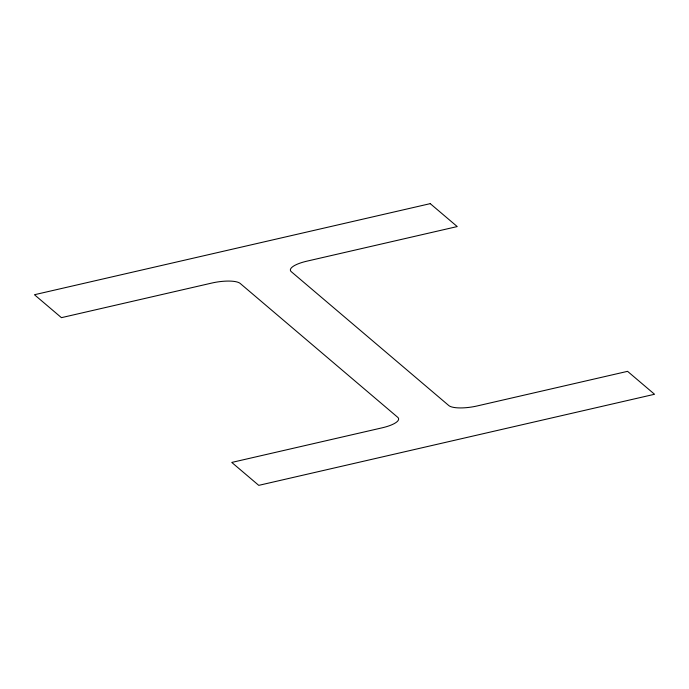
<?xml version="1.0" encoding="UTF-8"?>
<svg xmlns="http://www.w3.org/2000/svg" width="689" height="689" viewBox="0 0 689 689"><rect width="100%" height="100%" fill="white"/><g stroke="black" fill="none" stroke-linecap="round" stroke-linejoin="round"><path stroke-width="1.03" d="M430.246 203.643L34.45 294.728L61.433 317.663L211.79 283.058A23.176 6.58 -9 0 1 240.211 283.455L397.708 417.301A23.176 6.58 -9 0 1 382.137 427.826L231.771 462.431L258.754 485.357L654.55 394.272L627.567 371.337L477.21 405.942A23.176 6.58 -9 0 1 448.789 405.545L291.292 271.699A23.176 6.58 -9 0 1 306.863 261.174L457.229 226.569L430.246 203.643"/></g></svg>
